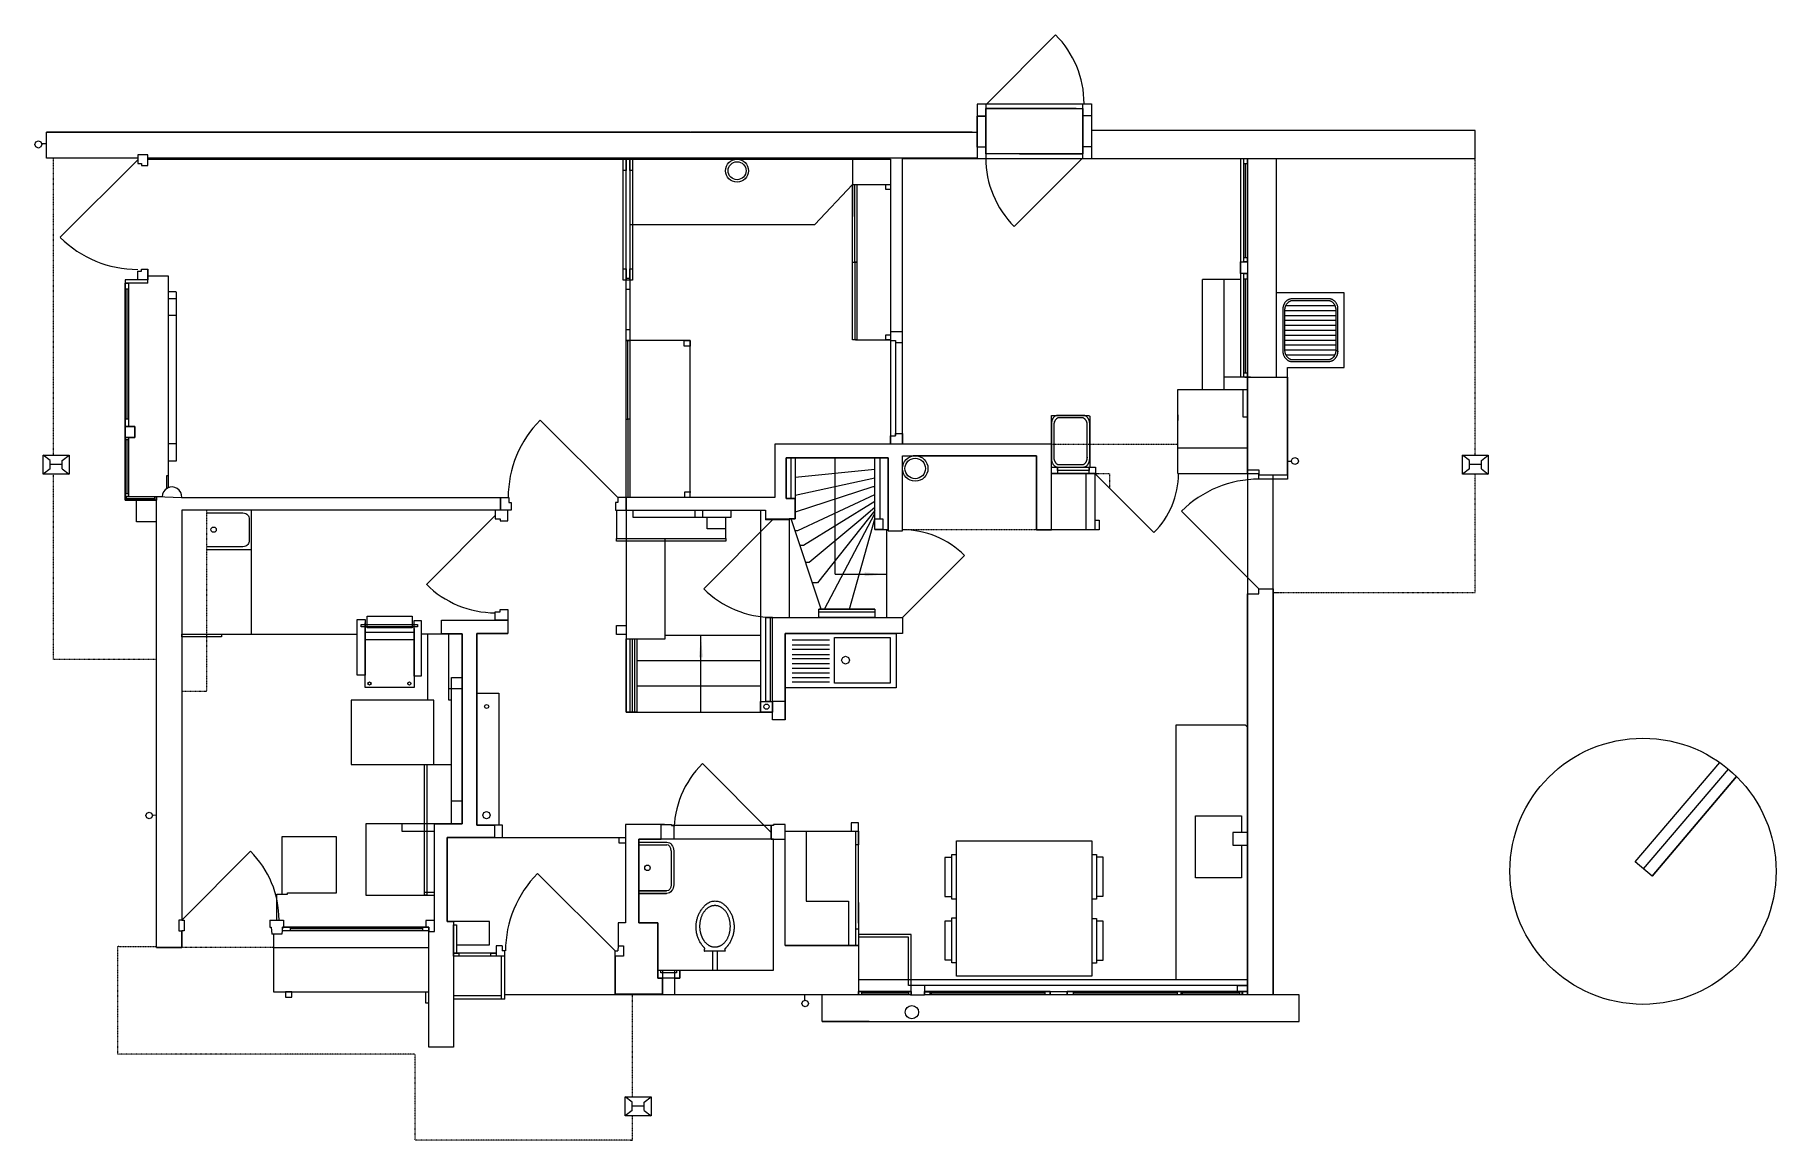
# Model space of a CAD drawing. Header units: millimetres. Extents: x -3454 to 12362, y 0 to 10041.
import ezdxf

# ---------------------------------------------------------------- set-up
doc = ezdxf.new("R2010")
doc.units = ezdxf.units.MM
doc.linetypes.add('STYLE_01', pattern=[0.416641, 0.208282, -0.208359])
doc.layers.add('ceco.net 306 ground floor', color=7, linetype='Continuous')

msp = doc.modelspace()

# ---------------------------------------------------------------- linework, layer by layer
at = {"layer": 'ceco.net 306 ground floor', "color": 7, "linetype": 'Continuous', "lineweight": 5}
for p, q in [((5192, 9416), (5817, 10041)), ((-2520, 8905), (-3224, 8202)), ((6066, 8925), (5441, 8300)), ((7543, 8019), (7543, 8868)), ((7543, 6971), (7543, 7822)), ((-2619, 7731), (-2619, 6553)), ((1840, 5838), (1137, 6541)), ((-2619, 6361), (-2619, 5875)), ((-3315, 6173), (-3377, 6224)), ((-3315, 6100), (-3315, 6173)), ((-3315, 6100), (-3315, 6173)), ((-3315, 6100), (-3315, 6173)), ((-3205, 6173), (-3143, 6224)), ((-3205, 6100), (-3205, 6173)), ((-3205, 6100), (-3205, 6173)), ((-3205, 6100), (-3205, 6173)), ((9575, 6173), (9512, 6224)), ((9575, 6100), (9575, 6173)), ((9575, 6100), (9575, 6173)), ((9575, 6100), (9575, 6173)), ((9684, 6173), (9746, 6224)), ((9684, 6100), (9684, 6173)), ((9684, 6100), (9684, 6173)), ((9684, 6100), (9684, 6173)), ((-3315, 6100), (-3377, 6050)), ((-3205, 6137), (-3315, 6137)), ((-3205, 6100), (-3143, 6050)), ((6174, 6056), (6710, 5519)), ((9575, 6100), (9512, 6050)), ((9684, 6137), (9575, 6137)), ((9684, 6100), (9746, 6050)), ((-2623, 5830), (-2364, 5830)), ((7664, 5010), (6960, 5713)), ((727, 5675), (102, 5049)), ((3246, 5634), (2621, 5009)), ((4426, 4747), (4991, 5311)), ((7559, 4962), (7664, 4962)), ((7664, 4962), (7664, 5010)), ((3234, 2796), (2609, 3421)), ((2035, 2707), (2286, 2707)), ((2286, 2707), (2298, 2705)), ((2298, 2705), (2310, 2701)), ((2310, 2701), (2321, 2694)), ((2321, 2694), (2330, 2684)), ((-2120, 2000), (-1495, 2625)), ((2035, 2684), (2286, 2684)), ((2326, 2629), (2326, 2319)), ((2330, 2684), (2338, 2672)), ((2338, 2672), (2344, 2659)), ((2344, 2659), (2347, 2644)), ((2347, 2644), (2349, 2629)), ((2349, 2629), (2349, 2319)), ((4812, 2567), (4812, 2214)), ((4874, 2567), (4812, 2567)), ((4874, 2596), (4917, 2596)), ((4874, 2188), (4874, 2596)), ((6145, 2596), (6189, 2596)), ((6189, 2596), (6189, 2188)), ((6250, 2571), (6189, 2571)), ((6250, 2218), (6250, 2571)), ((1816, 1719), (1113, 2422)), ((2032, 2264), (2284, 2264)), ((2032, 2242), (2284, 2242)), ((2286, 2264), (2035, 2264)), ((2286, 2242), (2035, 2242)), ((2298, 2243), (2286, 2242)), ((2310, 2248), (2298, 2243)), ((2321, 2255), (2310, 2248)), ((2330, 2264), (2321, 2255)), ((2338, 2276), (2330, 2264)), ((2344, 2289), (2338, 2276)), ((2347, 2304), (2344, 2289)), ((2349, 2319), (2347, 2304)), ((4812, 2214), (4874, 2214)), ((6189, 2218), (6250, 2218)), ((4917, 2188), (4874, 2188)), ((6189, 2188), (6145, 2188)), ((69, 1919), (-1134, 1919)), ((4812, 1991), (4812, 1638)), ((4874, 1991), (4812, 1991)), ((4874, 2020), (4917, 2020)), ((4874, 1612), (4874, 2020)), ((6145, 2015), (6189, 2015)), ((6189, 2015), (6189, 1607)), ((6250, 1989), (6189, 1989)), ((6250, 1636), (6250, 1989)), ((4812, 1638), (4874, 1638)), ((4917, 1612), (4874, 1612)), ((6189, 1607), (6145, 1607)), ((6189, 1636), (6250, 1636)), ((4485, 1336), (4053, 1336)), ((5721, 1336), (4688, 1336)), ((6923, 1336), (5977, 1336)), ((7489, 1336), (6955, 1336)), ((1971, 344), (1908, 395)), ((1971, 271), (1971, 344)), ((1971, 271), (1971, 344)), ((1971, 271), (1971, 344)), ((2080, 344), (2143, 395)), ((2080, 271), (2080, 344)), ((2080, 271), (2080, 344)), ((2080, 271), (2080, 344)), ((1971, 271), (1908, 221)), ((2080, 308), (1971, 308)), ((2080, 271), (2143, 221))]:
    msp.add_line(p, q, dxfattribs=at)
at = {"layer": 'ceco.net 306 ground floor', "linetype": 'Continuous', "lineweight": 5}
for p, q in [((6143, 9412), (5104, 9412)), ((5104, 9412), (5104, 8918)), ((5182, 9412), (5182, 8915)), ((6003, 9372), (5182, 9372)), ((5182, 8961), (5182, 9372)), ((5182, 9372), (6066, 9372)), ((6066, 8925), (6066, 9416)), ((6066, 9372), (6066, 8961)), ((6143, 9416), (6143, 8919)), ((5104, 9020), (5104, 9301)), ((5104, 9301), (5182, 9301)), ((5182, 9301), (5108, 9301)), ((5182, 9301), (5182, 9020)), ((6143, 9305), (6066, 9305)), ((-3454, 9046), (-3445, 9069)), ((-3445, 9023), (-3454, 9046)), ((-3445, 9069), (-3421, 9078)), ((-3421, 9013), (-3445, 9023)), ((-3421, 9078), (-3398, 9069)), ((-3398, 9023), (-3421, 9013)), ((-3398, 9069), (-3389, 9046)), ((-3389, 9046), (-3398, 9023)), ((-3348, 9050), (-3390, 9050)), ((2028, 9157), (-3348, 9157)), ((-3348, 8922), (-3348, 9157)), ((2500, 9157), (2028, 9157)), ((5058, 9157), (2507, 9157)), ((5182, 9020), (5104, 9020)), ((6143, 9024), (6066, 9024)), ((9628, 9171), (6143, 9171)), ((9628, 8919), (9628, 9171)), ((-2429, 8951), (-2520, 8951)), ((-2520, 8951), (-2520, 8873)), ((-2520, 8873), (-2484, 8873)), ((-2484, 8873), (-2484, 8854)), ((-2429, 8854), (-2429, 8951)), ((-2429, 8911), (4319, 8911)), ((1891, 8810), (1891, 8911)), ((1891, 8911), (1917, 8911)), ((1891, 7814), (1891, 8911)), ((1891, 8911), (1975, 8911)), ((1917, 5782), (1917, 8911)), ((1917, 8911), (1917, 8810)), ((1949, 8911), (1949, 5838)), ((1949, 8810), (1949, 8911)), ((1949, 8911), (1975, 8911)), ((1975, 8911), (1975, 8810)), ((1975, 8911), (1975, 7814)), ((3973, 8911), (3973, 8392)), ((4319, 8911), (4319, 6323)), ((4428, 8919), (7464, 8919)), ((4428, 6323), (4428, 8919)), ((6066, 8961), (5182, 8961)), ((5488, 8961), (6066, 8961)), ((7290, 8919), (9628, 8919)), ((7498, 8919), (7498, 6932)), ((7559, 8919), (7559, 6886)), ((7824, 6933), (7824, 8919)), ((-2484, 8854), (-2429, 8854)), ((1917, 8810), (1891, 8810)), ((1975, 8810), (1949, 8810)), ((3630, 8317), (3973, 8681)), ((3973, 8681), (4319, 8681)), ((3973, 7271), (3973, 8681)), ((3973, 8681), (4013, 8681)), ((3993, 7976), (3993, 8681)), ((3993, 8681), (4013, 8681)), ((4013, 8681), (4013, 7976)), ((4013, 8681), (4013, 7271)), ((4274, 8636), (4274, 8681)), ((4274, 8681), (4319, 8681)), ((4319, 8636), (4274, 8636)), ((4319, 8681), (4319, 8636)), ((1949, 8317), (3630, 8317)), ((-2484, 7893), (-2484, 7913)), ((-2484, 7913), (-2429, 7913)), ((-2484, 7893), (-2484, 7913)), ((-2484, 7913), (-2429, 7913)), ((-2429, 7786), (-2429, 7913)), ((-2429, 7913), (-2429, 7816)), ((-2429, 7913), (-2429, 7816)), ((1891, 7814), (1891, 7915)), ((1891, 7915), (1917, 7915)), ((1917, 7915), (1917, 7814)), ((1949, 7814), (1949, 7915)), ((1949, 7915), (1975, 7915)), ((1975, 7915), (1975, 7814)), ((3973, 7271), (3973, 7976)), ((3973, 7976), (3993, 7976)), ((3973, 7271), (3973, 7976)), ((3973, 7976), (4013, 7976)), ((4013, 7976), (3993, 7976)), ((3993, 7976), (3993, 7271)), ((4013, 7976), (4013, 7271)), ((7498, 7873), (7498, 7979)), ((7498, 7979), (7559, 7979)), ((7559, 7979), (7559, 7873)), ((-2635, 7816), (-2635, 5846)), ((-2429, 7816), (-2635, 7816)), ((-2429, 7786), (-2635, 7786)), ((-2520, 7816), (-2520, 7893)), ((-2520, 7893), (-2484, 7893)), ((-2520, 7816), (-2520, 7893)), ((-2520, 7893), (-2484, 7893)), ((-2429, 7816), (-2520, 7816)), ((-2429, 7816), (-2520, 7816)), ((-2241, 7850), (-2429, 7850)), ((-2241, 5927), (-2241, 7850)), ((1917, 7814), (1891, 7814)), ((1975, 7814), (1891, 7814)), ((1917, 7729), (1917, 7830)), ((1917, 7830), (1949, 7830)), ((1949, 7830), (1949, 7729)), ((1975, 7814), (1949, 7814)), ((7498, 7820), (7151, 7820)), ((7151, 6818), (7151, 7820)), ((7345, 7820), (7345, 6818)), ((7559, 7873), (7498, 7873)), ((-2172, 7707), (-2241, 7707)), ((-2241, 7646), (-2168, 7646)), ((-2168, 7705), (-2172, 7707)), ((-2168, 6172), (-2168, 7705)), ((1949, 7729), (1917, 7729)), ((8438, 7699), (7824, 7699)), ((8438, 7018), (8438, 7699)), ((-2168, 7493), (-2241, 7493)), ((7897, 7538), (8365, 7538)), ((7897, 7493), (8365, 7493)), ((7897, 7448), (8365, 7448)), ((7907, 7583), (8354, 7583)), ((1917, 7264), (1917, 7365)), ((1917, 7365), (1949, 7365)), ((1949, 7365), (1949, 7264)), ((4274, 7271), (4274, 7317)), ((4274, 7317), (4319, 7317)), ((4428, 7343), (4319, 7343)), ((4319, 7343), (4319, 7265)), ((4319, 7317), (4319, 7271)), ((4428, 7246), (4428, 7343)), ((7897, 7403), (8365, 7403)), ((7897, 7359), (8365, 7359)), ((7897, 7314), (8365, 7314)), ((2498, 7264), (1917, 7264)), ((1949, 7264), (1917, 7264)), ((1917, 5838), (1917, 7264)), ((1917, 7264), (1949, 7264)), ((1933, 6551), (1933, 7264)), ((1933, 7264), (1949, 7264)), ((1949, 7264), (1949, 6551)), ((1949, 7264), (1949, 5838)), ((2444, 7212), (2444, 7264)), ((2444, 7264), (2498, 7264)), ((2498, 7212), (2444, 7212)), ((2498, 5838), (2498, 7264)), ((2498, 7264), (2498, 7212)), ((3993, 7271), (3973, 7271)), ((4013, 7271), (3973, 7271)), ((4013, 7271), (3973, 7271)), ((3999, 7271), (4179, 7271)), ((4179, 7271), (4319, 7271)), ((4319, 7271), (4274, 7271)), ((4319, 7265), (4363, 7265)), ((4363, 7265), (4363, 7246)), ((4363, 7258), (4363, 6402)), ((4363, 7246), (4428, 7246)), ((7897, 7269), (8365, 7269)), ((7897, 7224), (8365, 7224)), ((7897, 7179), (8365, 7179)), ((7910, 7134), (8353, 7134)), ((7923, 7018), (8438, 7018)), ((7923, 6044), (7923, 7018)), ((6927, 6818), (7559, 6818)), ((6927, 6056), (6927, 6818)), ((7586, 6931), (7345, 6931)), ((7519, 6818), (7519, 6570)), ((7537, 6931), (7923, 6931)), ((7559, 6931), (7559, 1323)), ((1917, 5838), (1917, 6551)), ((1917, 6551), (1933, 6551)), ((1949, 6551), (1933, 6551)), ((1933, 6551), (1933, 5838)), ((5779, 6584), (6120, 6584)), ((5779, 5545), (5779, 6584)), ((6120, 6584), (6127, 6577)), ((6127, 6577), (6127, 6115)), ((6927, 6588), (6927, 6539)), ((7519, 6570), (7559, 6571)), ((-2546, 6482), (-2635, 6482)), ((-2635, 6384), (-2635, 6482)), ((-2635, 6482), (-2546, 6482)), ((-2546, 6384), (-2635, 6384)), ((-2632, 6384), (-2546, 6384)), ((-2546, 6384), (-2546, 6482)), ((-2546, 6482), (-2546, 6384)), ((4319, 6323), (4319, 6400)), ((4319, 6400), (4363, 6400)), ((4363, 6400), (4363, 6420)), ((4363, 6420), (4428, 6420)), ((4428, 6420), (4428, 6323)), ((-2168, 6325), (-2241, 6325)), ((-2241, 6172), (-2168, 6172)), ((3266, 6323), (3266, 5838)), ((5779, 6323), (3266, 6323)), ((3369, 6200), (3369, 5830)), ((4296, 6200), (3369, 6200)), ((3416, 5830), (3416, 6200)), ((3452, 6200), (3452, 5646)), ((3816, 5141), (3816, 6200)), ((4175, 5549), (4175, 6200)), ((4220, 6200), (4220, 5644)), ((4296, 5535), (4296, 6200)), ((4428, 6323), (4319, 6323)), ((5644, 6218), (4523, 6218)), ((5644, 5545), (5644, 6218)), ((7559, 6287), (6927, 6287)), ((7923, 6168), (7959, 6168)), ((7958, 6169), (7968, 6192)), ((7968, 6146), (7958, 6169)), ((7968, 6192), (7990, 6201)), ((7990, 6201), (8013, 6192)), ((8013, 6192), (8023, 6169)), ((8023, 6169), (8013, 6146)), ((-2255, 6038), (-2241, 6038)), ((-2255, 5920), (-2255, 6038)), ((4175, 6093), (3452, 6021)), ((3452, 5861), (4175, 6017)), ((5779, 6115), (6179, 6115)), ((5779, 6056), (5779, 6115)), ((5779, 6115), (5835, 6115)), ((5779, 6056), (5779, 6115)), ((5779, 6115), (6179, 6115)), ((5779, 6056), (6208, 6056)), ((5835, 6056), (5779, 6056)), ((6179, 6056), (5779, 6056)), ((5835, 6085), (5835, 6115)), ((5835, 6115), (6123, 6115)), ((5835, 6115), (5835, 6056)), ((6123, 6085), (5835, 6085)), ((6096, 5545), (6096, 6056)), ((6123, 6115), (6123, 6085)), ((6123, 6056), (6123, 6115)), ((6123, 6115), (6179, 6115)), ((6179, 6056), (6123, 6056)), ((6173, 6056), (6173, 5545)), ((6179, 6115), (6179, 6056)), ((6179, 6115), (6179, 6056)), ((6927, 6056), (7559, 6056)), ((7559, 6091), (7664, 6091)), ((7664, 6091), (7664, 6044)), ((7664, 6044), (7923, 6044)), ((7793, 1321), (7793, 6044)), ((7990, 6137), (7968, 6146)), ((8013, 6146), (7990, 6137)), ((2450, 5889), (2503, 5889)), ((2450, 5838), (2450, 5889)), ((4157, 5935), (3452, 5705)), ((3476, 5539), (4175, 5867)), ((4175, 5935), (4157, 5935)), ((-2635, 5846), (-2296, 5846)), ((-2532, 5618), (-2532, 5814)), ((-2348, 1749), (-2348, 5846)), ((-2120, 5723), (-2120, 2014)), ((860, 5723), (-2120, 5723)), ((-1893, 5700), (-1579, 5700)), ((-1579, 5700), (-1565, 5700)), ((-1565, 5700), (-1551, 5697)), ((-1551, 5697), (-1539, 5692)), ((-1485, 4598), (-1485, 5723)), ((842, 5723), (727, 5723)), ((727, 5723), (727, 5646)), ((775, 5723), (775, 5838)), ((775, 5838), (852, 5838)), ((872, 5723), (775, 5723)), ((842, 5626), (842, 5723)), ((852, 5838), (852, 5792)), ((852, 5792), (872, 5792)), ((872, 5792), (872, 5723)), ((1840, 5792), (1821, 5792)), ((1821, 5792), (1821, 5723)), ((1821, 5723), (1917, 5723)), ((1830, 5723), (1830, 5465)), ((3266, 5838), (1840, 5838)), ((1917, 5838), (1840, 5838)), ((1840, 5838), (1840, 5792)), ((1933, 5838), (1917, 5838)), ((1949, 5838), (1917, 5838)), ((1917, 5723), (1917, 5838)), ((1917, 5830), (1917, 3889)), ((1979, 5656), (1979, 5721)), ((2539, 5721), (2539, 5656)), ((2614, 5656), (2614, 5721)), ((2868, 5721), (2868, 5656)), ((3136, 5723), (3136, 3889)), ((3183, 5723), (3183, 5634)), ((3369, 5830), (3452, 5830)), ((4175, 5802), (3527, 5401)), ((4175, 5719), (3654, 5063)), ((4029, 5626), (4175, 5752)), ((-2348, 5618), (-2532, 5618)), ((-1539, 5692), (-1528, 5686)), ((-1528, 5686), (-1519, 5679)), ((-1519, 5679), (-1513, 5671)), ((-1513, 5671), (-1509, 5662)), ((-1509, 5662), (-1507, 5652)), ((-1507, 5652), (-1507, 5437)), ((727, 5646), (773, 5646)), ((773, 5646), (773, 5626)), ((773, 5626), (842, 5626)), ((2868, 5656), (1979, 5656)), ((2654, 5553), (2654, 5656)), ((2822, 5553), (2654, 5553)), ((2822, 5465), (2822, 5656)), ((3397, 5634), (3183, 5634)), ((3397, 5646), (3416, 5646)), ((3397, 5646), (3397, 4772)), ((3416, 5646), (3397, 5646)), ((3397, 5646), (3397, 4747)), ((3452, 5646), (3416, 5646)), ((3689, 4825), (3416, 5646)), ((3453, 5539), (3476, 5539)), ((3580, 5250), (4029, 5626)), ((3718, 4825), (4175, 5693)), ((3945, 4825), (4175, 5644)), ((4175, 5644), (4220, 5644)), ((4175, 5549), (4175, 5644)), ((4175, 5644), (4248, 5644)), ((4175, 5549), (4296, 5549)), ((4248, 5549), (4175, 5549)), ((4248, 5644), (4248, 5549)), ((6214, 5545), (5644, 5545)), ((6173, 5632), (6214, 5632)), ((6214, 5632), (6214, 5545)), ((-1579, 5389), (-1893, 5389)), ((-1565, 5390), (-1579, 5389)), ((-1551, 5393), (-1565, 5390)), ((-1539, 5397), (-1551, 5393)), ((-1528, 5403), (-1539, 5397)), ((-1519, 5410), (-1528, 5403)), ((-1513, 5419), (-1519, 5410)), ((-1509, 5428), (-1513, 5419)), ((-1507, 5437), (-1509, 5428)), ((1830, 5465), (2822, 5465)), ((1830, 5443), (1830, 5465)), ((1830, 5465), (2822, 5465)), ((2822, 5443), (1830, 5443)), ((2272, 4553), (2272, 5465)), ((2822, 5465), (2822, 5443)), ((3527, 5401), (3497, 5401)), ((-1893, 5366), (-1485, 5366)), ((3548, 5250), (3580, 5250)), ((3654, 5063), (3610, 5063)), ((3816, 5141), (4282, 5141)), ((3816, 5141), (4282, 5141)), ((7664, 5010), (7732, 5010)), ((7732, 5010), (7793, 5010)), ((7793, 4974), (7838, 4974)), ((7854, 4974), (7874, 4974)), ((-435, 4654), (-435, 4761)), ((-435, 4761), (-28, 4761)), ((-28, 4761), (-28, 4654)), ((727, 4723), (727, 4800)), ((727, 4800), (773, 4800)), ((773, 4800), (773, 4820)), ((773, 4820), (842, 4820)), ((842, 4820), (842, 4723)), ((3185, 3986), (3185, 4747)), ((3185, 4747), (3224, 4747)), ((3208, 4747), (4426, 4747)), ((3224, 4747), (3224, 3986)), ((3397, 4747), (3715, 4747)), ((4175, 4825), (3668, 4825)), ((3668, 4747), (3668, 4825)), ((3668, 4825), (4175, 4825)), ((4175, 4797), (3668, 4797)), ((4175, 4747), (3668, 4747)), ((4175, 4825), (4175, 4747)), ((-2120, 4598), (-526, 4598)), ((-2120, 4573), (-2120, 4598)), ((-2120, 4598), (-1759, 4598)), ((-1759, 4598), (-1759, 4573)), ((-526, 4224), (-526, 4731)), ((-526, 4224), (-526, 4731)), ((-526, 4731), (-455, 4731)), ((-491, 4663), (-491, 4684)), ((-491, 4684), (23, 4684)), ((23, 4663), (-491, 4663)), ((-455, 4731), (-455, 4224)), ((-455, 4111), (-455, 4701)), ((-455, 4614), (-9, 4614)), ((-28, 4654), (-435, 4654)), ((-9, 4214), (-9, 4721)), ((-9, 4721), (56, 4721)), ((-9, 4647), (-9, 4111)), ((20, 4721), (56, 4721)), ((23, 4684), (23, 4663)), ((56, 4721), (56, 4214)), ((56, 4721), (56, 4214)), ((56, 4600), (426, 4600)), ((115, 3996), (115, 4600)), ((240, 4723), (842, 4723)), ((240, 4600), (240, 4723)), ((306, 3996), (306, 4600)), ((426, 4600), (426, 2873)), ((561, 4602), (842, 4602)), ((561, 2861), (561, 4602)), ((842, 4723), (727, 4723)), ((1828, 4677), (1917, 4677)), ((1828, 4594), (1828, 4677)), ((1917, 4594), (1828, 4594)), ((3361, 4602), (4369, 4602)), ((3361, 3819), (3361, 4602)), ((4426, 4602), (4251, 4602)), ((4369, 4602), (4369, 4109)), ((-1759, 4573), (-2120, 4573)), ((-455, 4547), (-9, 4547)), ((1917, 4553), (2272, 4553)), ((1917, 3889), (1917, 4553)), ((1917, 4553), (2015, 4553)), ((1953, 3889), (1953, 4553)), ((1953, 4553), (1992, 4553)), ((1973, 3889), (1973, 4553)), ((1992, 4553), (1992, 3889)), ((2015, 4553), (2015, 3889)), ((3136, 4586), (2272, 4586)), ((2596, 3889), (2596, 4586)), ((3423, 4545), (3763, 4545)), ((3423, 4501), (3763, 4501)), ((3763, 4458), (3423, 4458)), ((3808, 4568), (4315, 4568)), ((3808, 4151), (3808, 4568)), ((4315, 4568), (4315, 4151)), ((2015, 4357), (3136, 4357)), ((3423, 4412), (3763, 4412)), ((3763, 4372), (3423, 4372)), ((3423, 4331), (3763, 4331)), ((3763, 4285), (3423, 4285)), ((3874, 4360), (3885, 4386)), ((3885, 4335), (3874, 4360)), ((3885, 4386), (3910, 4396)), ((3910, 4324), (3885, 4335)), ((3910, 4396), (3936, 4386)), ((3936, 4335), (3910, 4324)), ((3936, 4386), (3946, 4360)), ((3946, 4360), (3936, 4335)), ((-455, 4224), (-526, 4224)), ((-455, 4224), (-526, 4224)), ((56, 4214), (-9, 4214)), ((331, 2873), (331, 4204)), ((331, 4204), (426, 4204)), ((3136, 4125), (2015, 4125)), ((3423, 4246), (3763, 4246)), ((3423, 4204), (3763, 4204)), ((3763, 4160), (3423, 4160)), ((4315, 4151), (3808, 4151)), ((-582, 3996), (-582, 3412)), ((169, 3996), (-582, 3996)), ((-9, 4111), (-455, 4111)), ((169, 3412), (169, 3996)), ((426, 4101), (306, 4101)), ((331, 3996), (306, 3996)), ((561, 4061), (759, 4061)), ((636, 3953), (649, 3959)), ((649, 3959), (663, 3953)), ((759, 4061), (759, 2861)), ((3136, 3889), (3136, 3986)), ((3136, 3986), (3246, 3986)), ((3224, 3986), (3185, 3986)), ((3361, 3986), (3246, 3986)), ((3246, 3986), (3246, 3889)), ((4369, 4109), (3361, 4109)), ((630, 3940), (636, 3953)), ((636, 3927), (630, 3940)), ((649, 3921), (636, 3927)), ((663, 3927), (649, 3921)), ((663, 3953), (668, 3940)), ((668, 3940), (663, 3927)), ((1917, 3889), (1973, 3889)), ((2015, 3889), (1917, 3889)), ((1945, 3889), (3246, 3889)), ((1992, 3889), (1953, 3889)), ((3246, 3889), (3136, 3889)), ((3361, 3819), (3246, 3819)), ((6908, 3770), (6908, 1455)), ((7541, 3770), (6908, 3770)), ((7559, 3753), (7541, 3770)), ((-582, 3412), (331, 3412)), ((84, 2227), (84, 3412)), ((84, 2227), (84, 3412)), ((84, 3412), (107, 3412)), ((107, 3412), (107, 2227)), ((331, 3083), (426, 3083)), ((-2447, 2949), (-2438, 2971)), ((-2438, 2927), (-2447, 2949)), ((-2438, 2971), (-2417, 2980)), ((-2417, 2918), (-2438, 2927)), ((-2417, 2980), (-2395, 2971)), ((-2395, 2927), (-2417, 2918)), ((-2395, 2971), (-2386, 2949)), ((-2386, 2949), (-2395, 2927)), ((-2386, 2955), (-2348, 2954)), ((-447, 2873), (-447, 2226)), ((426, 2873), (-447, 2873)), ((-118, 2804), (-118, 2873)), ((175, 1895), (175, 2873)), ((793, 2861), (561, 2861)), ((614, 2953), (624, 2977)), ((624, 2929), (614, 2953)), ((624, 2977), (648, 2987)), ((648, 2919), (624, 2929)), ((648, 2987), (672, 2977)), ((672, 2929), (648, 2919)), ((672, 2977), (681, 2953)), ((681, 2953), (672, 2929)), ((721, 2861), (721, 2749)), ((793, 2749), (793, 2861)), ((1911, 2867), (1911, 1974)), ((2264, 2867), (1911, 2867)), ((2234, 2733), (2234, 2867)), ((2234, 2867), (2330, 2867)), ((2234, 2733), (2234, 2859)), ((2330, 2867), (2330, 2859)), ((2330, 2859), (2350, 2859)), ((3256, 2859), (2339, 2859)), ((2350, 2859), (2350, 2733)), ((3234, 2733), (3234, 2859)), ((3256, 2859), (3234, 2859)), ((3234, 2859), (3234, 2733)), ((3361, 2867), (3256, 2867)), ((3256, 2859), (3256, 2867)), ((3361, 2867), (3256, 2867)), ((3256, 2867), (3256, 2859)), ((3361, 1768), (3361, 2867)), ((3361, 2733), (3361, 2867)), ((3959, 2883), (3959, 2808)), ((4026, 2883), (3959, 2883)), ((4026, 1972), (4026, 2883)), ((7088, 2947), (7506, 2947)), ((7088, 2382), (7088, 2947)), ((7506, 2947), (7506, 2796)), ((-1211, 2756), (-1211, 2234)), ((-877, 2756), (-1211, 2756)), ((-714, 2755), (-877, 2756)), ((-714, 2248), (-714, 2755)), ((175, 2804), (-118, 2804)), ((290, 2749), (1911, 2749)), ((290, 1986), (290, 2749)), ((1854, 2697), (1854, 2749)), ((1911, 2697), (1854, 2697)), ((2032, 2733), (2032, 1974)), ((2319, 2733), (2032, 2733)), ((2350, 2733), (2234, 2733)), ((3254, 2733), (2266, 2733)), ((3234, 2733), (3361, 2733)), ((3254, 1543), (3254, 2733)), ((3361, 2808), (4026, 2808)), ((3553, 2808), (3553, 2685)), ((3553, 2747), (3553, 2172)), ((4004, 1768), (4004, 2808)), ((4004, 2684), (4004, 2808)), ((4004, 2808), (4026, 2808)), ((4026, 2808), (4026, 2684)), ((4917, 2719), (6145, 2719)), ((4917, 1489), (4917, 2719)), ((6145, 2719), (6145, 1489)), ((7559, 2796), (7428, 2796)), ((4026, 2684), (4004, 2684)), ((7428, 2681), (7559, 2681)), ((7506, 2681), (7506, 2382)), ((7506, 2382), (7088, 2382)), ((-1255, 2234), (-1160, 2234)), ((-1255, 2000), (-1255, 2234)), ((-1160, 2248), (-714, 2248)), ((-1160, 2234), (-1160, 2248)), ((-447, 2226), (175, 2226)), ((175, 2250), (84, 2250)), ((107, 2227), (84, 2227)), ((3553, 2172), (3937, 2172)), ((3937, 2172), (3937, 1768)), ((4026, 2160), (4026, 1321)), ((-2146, 2000), (-2146, 1901)), ((-2120, 1749), (-2120, 1901)), ((-2099, 2000), (-2099, 1901)), ((-1320, 2000), (-1194, 2000)), ((-1320, 2000), (-1320, 1935)), ((-1320, 1935), (-1308, 1935)), ((-1308, 1935), (-1302, 1873)), ((-1205, 1935), (-1211, 1873)), ((125, 1935), (-1205, 1935)), ((-1194, 1935), (-1205, 1935)), ((-1194, 2000), (-1194, 1935)), ((96, 1996), (96, 1935)), ((175, 1996), (96, 1996)), ((125, 846), (125, 1935)), ((676, 1986), (290, 1986)), ((349, 1986), (349, 846)), ((349, 1699), (349, 1955)), ((349, 1955), (377, 1955)), ((377, 1955), (377, 1699)), ((676, 1774), (676, 1986)), ((1844, 1974), (1844, 1764)), ((1911, 1974), (1844, 1974)), ((2032, 1974), (2203, 1974)), ((2203, 1974), (2203, 1473)), ((4004, 1768), (4004, 1921)), ((4004, 1921), (4026, 1921)), ((4026, 1921), (4026, 1768)), ((-2348, 1749), (-2120, 1749)), ((-1211, 1873), (-1302, 1873)), ((-1287, 1873), (-1287, 1347)), ((-1287, 1749), (129, 1749)), ((125, 1895), (175, 1895)), ((377, 1774), (676, 1774)), ((737, 1764), (737, 1671)), ((791, 1764), (737, 1764)), ((791, 1764), (790, 1719)), ((1844, 1764), (1840, 1719)), ((1894, 1764), (1894, 1671)), ((4026, 1768), (3361, 1768)), ((4026, 1768), (4004, 1768)), ((4504, 1867), (4026, 1867)), ((4481, 1845), (4026, 1845)), ((4481, 1406), (4481, 1845)), ((4504, 1321), (4504, 1867)), ((4504, 1459), (4504, 1867)), ((737, 1699), (349, 1699)), ((377, 1699), (349, 1699)), ((349, 1671), (349, 1699)), ((349, 1699), (398, 1699)), ((814, 1671), (349, 1671)), ((398, 1671), (349, 1671)), ((398, 1699), (398, 1671)), ((689, 1671), (689, 1699)), ((689, 1699), (737, 1699)), ((737, 1671), (689, 1671)), ((737, 1699), (737, 1671)), ((781, 1671), (781, 1281)), ((814, 1719), (790, 1719)), ((814, 1281), (814, 1719)), ((1816, 1329), (1816, 1719)), ((1816, 1719), (1840, 1719)), ((1894, 1671), (1816, 1671)), ((2705, 1543), (2705, 1717)), ((2743, 1717), (2743, 1543)), ((2203, 1543), (3254, 1543)), ((2203, 1473), (2203, 1543)), ((2203, 1543), (2405, 1543)), ((2203, 1473), (2248, 1473)), ((2405, 1473), (2203, 1473)), ((2233, 1520), (2233, 1543)), ((2233, 1543), (2374, 1543)), ((2374, 1520), (2233, 1520)), ((2248, 1543), (2248, 1321)), ((2359, 1321), (2359, 1543)), ((2374, 1543), (2374, 1520)), ((2405, 1543), (2405, 1473)), ((4026, 1459), (7559, 1459)), ((6145, 1489), (4917, 1489)), ((-1287, 1347), (-1120, 1347)), ((-1178, 1347), (-1178, 1299)), ((-1120, 1347), (-1178, 1347)), ((-1178, 1299), (-1120, 1299)), ((-1120, 1347), (125, 1347)), ((-1120, 1299), (-1120, 1347)), ((94, 1347), (94, 1248)), ((349, 1315), (781, 1315)), ((814, 1281), (349, 1281)), ((4026, 1321), (814, 1321)), ((3522, 1262), (3543, 1271)), ((3539, 1271), (3539, 1319)), ((3543, 1271), (3565, 1262)), ((3698, 1077), (3698, 1319)), ((7559, 1406), (4481, 1406)), ((4498, 1320), (4626, 1320)), ((4626, 1406), (4626, 1321)), ((4626, 1321), (4626, 1349)), ((4626, 1349), (4675, 1349)), ((4675, 1321), (4626, 1321)), ((4675, 1349), (4675, 1321)), ((5769, 1320), (5769, 1352)), ((5769, 1352), (5921, 1352)), ((5921, 1320), (5769, 1320)), ((5921, 1352), (5921, 1320)), ((7470, 1352), (7470, 1406)), ((7470, 1406), (7559, 1406)), ((7559, 1352), (7470, 1352)), ((7511, 1320), (7511, 1352)), ((7511, 1352), (7559, 1352)), ((7559, 1320), (7511, 1320)), ((7559, 1406), (7559, 1352)), ((7559, 1352), (7559, 1320)), ((8028, 1077), (8028, 1321)), ((94, 1248), (125, 1248)), ((3513, 1241), (3522, 1262)), ((3522, 1219), (3513, 1241)), ((3543, 1210), (3522, 1219)), ((3565, 1219), (3543, 1210)), ((3565, 1262), (3574, 1241)), ((3574, 1241), (3565, 1219)), ((3698, 1077), (8028, 1077)), ((4125, 1077), (3698, 1077)), ((349, 846), (125, 846)), ((1955, 0), (1975, 0))]:
    msp.add_line(p, q, dxfattribs=at)
at = {"layer": 'ceco.net 306 ground floor', "color": 7, "lineweight": 5}
for p, q in [((7559, 7979), (7559, 8919)), ((-2635, 7786), (-2635, 6482)), ((7559, 6931), (7559, 7873)), ((-2635, 6384), (-2635, 5846)), ((-2635, 5814), (-2348, 5814)), ((125, 1935), (-1205, 1935)), ((4505, 1352), (4028, 1352)), ((5769, 1352), (4626, 1352)), ((6967, 1352), (5921, 1352)), ((7514, 1352), (6923, 1352))]:
    msp.add_line(p, q, dxfattribs=at)
at = {"layer": 'ceco.net 306 ground floor', "color": 7, "linetype": 'STYLE_01', "lineweight": 5}
for p, q in [((5779, 6323), (6927, 6323)), ((-1893, 4079), (-1893, 5723)), ((5644, 5545), (4426, 5545)), ((-2120, 4079), (-1893, 4079)), ((-1287, 1749), (-2348, 1749))]:
    msp.add_line(p, q, dxfattribs=at)
at = {"layer": 'ceco.net 306 ground floor', "linetype": 'Continuous', "lineweight": 0}
for p, q in [((4282, 5549), (4282, 4747)), ((7428, 2796), (7428, 2681)), ((-2120, 2000), (-2099, 2000)), ((-2099, 1901), (-2120, 1901)), ((8028, 1321), (7793, 1321))]:
    msp.add_line(p, q, dxfattribs=at)
at = {"layer": 'ceco.net 306 ground floor', "lineweight": 5}
for p, q in [((11082, 2529), (11849, 3432)), ((11158, 2464), (11928, 3371)), ((11234, 2399), (12002, 3304))]:
    msp.add_line(p, q, dxfattribs=at)
at = {"layer": 'ceco.net 306 ground floor', "color": 7, "linetype": 'Continuous', "lineweight": 5}
for points in [[(-3348, 8922), (-3348, 9157), (5104, 9157), (5104, 8922), (-2429, 8922)], [(-2520, 8922), (-3348, 8922)], [(3361, 1768), (4026, 1768), (4026, 1321), (2359, 1321), (2359, 1473), (2405, 1473), (2405, 1543), (3254, 1543), (3254, 2733), (3361, 2733)]]:
    msp.add_lwpolyline(points, dxfattribs=at)
for points in [[(9628, 8919), (9628, 9169), (6143, 9171), (6143, 8919)], [(7527, 7979), (7527, 8919), (7559, 8919), (7559, 7979)], [(7527, 8868), (7527, 8919), (7559, 8919), (7559, 8868)], [(7527, 7979), (7527, 8019), (7559, 8019), (7559, 7979)], [(-2635, 6482), (-2635, 7786), (-2603, 7786), (-2603, 6482)], [(-2635, 7731), (-2635, 7786), (-2603, 7786), (-2603, 7731)], [(7527, 6931), (7527, 7873), (7559, 7873), (7559, 6931)], [(7527, 7822), (7527, 7873), (7559, 7873), (7559, 7822)], [(7527, 6931), (7527, 6971), (7559, 6971), (7559, 6931)], [(7923, 6005), (7664, 6005), (7664, 6054), (7559, 6054), (7559, 6931), (7923, 6931)], [(-2635, 6482), (-2635, 6553), (-2603, 6553), (-2603, 6482)], [(-2635, 5846), (-2635, 6384), (-2603, 6384), (-2603, 5846)], [(-2635, 6361), (-2635, 6384), (-2603, 6384), (-2603, 6361)], [(-3377, 6050), (-3377, 6224), (-3143, 6224), (-3143, 6050)], [(1917, 5838), (1917, 5723), (3183, 5723), (3183, 5646), (3452, 5646), (3452, 5830), (3369, 5830), (3369, 6200), (4296, 6200), (4296, 5535), (4426, 5535), (4426, 6218), (5644, 6218), (5644, 5545), (5779, 5545), (5779, 6323), (3266, 6323), (3266, 5838)], [(9512, 6050), (9512, 6224), (9746, 6224), (9746, 6050)], [(-2635, 5846), (-2635, 5875), (-2603, 5875), (-2603, 5846)], [(-2635, 5814), (-2635, 5846), (-2348, 5846), (-2348, 5814)], [(-2635, 5814), (-2635, 5846), (-2623, 5846), (-2623, 5814)], [(-2364, 5814), (-2364, 5846), (-2348, 5846), (-2348, 5814)], [(-2120, 1749), (-2348, 1749), (-2348, 5846), (-2121, 5838), (775, 5838), (775, 5723), (-2120, 5723), (-2120, 2000), (-2146, 2000), (-2146, 1901), (-2120, 1901)], [(7793, 1321), (7559, 1320), (7559, 4962), (7664, 4962), (7664, 5010), (7793, 5010)], [(3361, 3819), (3246, 3819), (3246, 4747), (4426, 4747), (4426, 4602), (3361, 4602)], [(349, 846), (125, 846), (125, 1895), (175, 1895), (175, 2873), (426, 2873), (426, 4600), (240, 4600), (240, 4723), (842, 4723), (842, 4602), (561, 4602), (561, 2861), (721, 2861), (721, 2749), (290, 2749), (290, 1986), (349, 1986)], [(2203, 1974), (2032, 1974), (2032, 2733), (2234, 2733), (2234, 2867), (1911, 2867), (1911, 1974), (1844, 1974), (1844, 1764), (1894, 1764), (1894, 1671), (1816, 1671), (1816, 1329), (2248, 1329), (2248, 1473), (2203, 1473)], [(-1205, 1903), (-1205, 1935), (125, 1935), (125, 1903)], [(-1205, 1903), (-1205, 1935), (-1134, 1935), (-1134, 1903)], [(69, 1903), (69, 1935), (125, 1935), (125, 1903)], [(4028, 1320), (4028, 1352), (4505, 1352), (4505, 1320)], [(4028, 1320), (4028, 1352), (4053, 1352), (4053, 1320)], [(4485, 1320), (4485, 1352), (4505, 1352), (4505, 1320)], [(4626, 1320), (4626, 1352), (5769, 1352), (5769, 1320)], [(4626, 1320), (4626, 1352), (4688, 1352), (4688, 1320)], [(5721, 1320), (5721, 1352), (5769, 1352), (5769, 1320)], [(5921, 1320), (5921, 1352), (6967, 1352), (6967, 1320)], [(5921, 1320), (5921, 1352), (5977, 1352), (5977, 1320)], [(6923, 1320), (6923, 1352), (6967, 1352), (6967, 1320)], [(6923, 1320), (6923, 1352), (7514, 1352), (7514, 1320)], [(6923, 1320), (6923, 1352), (6955, 1352), (6955, 1320)], [(7489, 1320), (7489, 1352), (7514, 1352), (7514, 1320)], [(1908, 221), (1908, 395), (2143, 395), (2143, 221)]]:
    msp.add_lwpolyline(points, close=True, dxfattribs=at)
at = {"layer": 'ceco.net 306 ground floor', "color": 7, "linetype": 'STYLE_01', "lineweight": 5}
for points in [[(9628, 6224), (9628, 9169)], [(-3283, 6224), (-3283, 8919)], [(-2348, 4368), (-3283, 4368), (-3283, 6050)], [(6174, 6056), (6308, 6056), (6308, 5921)], [(7793, 4974), (9628, 4974), (9628, 6050)], [(1971, 221), (1971, 0), (0, 0), (0, 782), (-2699, 782), (-2699, 1761), (-2348, 1760)], [(1971, 1313), (1971, 395)]]:
    msp.add_lwpolyline(points, dxfattribs=at)
at = {"layer": 'ceco.net 306 ground floor', "lineweight": 5}
msp.add_lwpolyline([(12002, 3304), (11234, 2399), (11082, 2529), (11849, 3432)], dxfattribs=at)
at = {"layer": 'ceco.net 306 ground floor', "linetype": 'Continuous', "lineweight": 5}
for centre, radius in [((2924, 8807), 104), ((2924, 8807), 81.7), ((4542, 6102), 116), ((4542, 6102), 93.2), ((-1830, 5546), 24.1), ((-414, 4149), 14.1), ((-52, 4149), 14.1), ((3191, 3938), 23.9), ((4512, 1163), 60.4)]:
    msp.add_circle(centre, radius, dxfattribs=at)
at = {"layer": 'ceco.net 306 ground floor', "lineweight": 15}
msp.add_circle((11152, 2443), 1209, dxfattribs=at)
at = {"layer": 'ceco.net 306 ground floor', "color": 7, "linetype": 'Continuous', "lineweight": 5}
msp.add_circle((2110, 2474), 25.1, dxfattribs=at)
for centre, radius, start, end in [((5192, 9416), 884, 0, 45), ((6066, 8925), 884, 180, 225), ((-2520, 8905), 995, 225, 270), ((1840, 5838), 995, 135, 180), ((6174, 6056), 759, 315.0001, 0), ((-2208, 5846), 88, 354.8408, 180.8953), ((7664, 5010), 995, 90, 135), ((4426, 4747), 798, 45.0001, 90), ((727, 5675), 884, 225, 270), ((3246, 5634), 884, 225, 270), ((3234, 2796), 884, 135, 180), ((-2120, 2000), 884, 0, 45), ((1816, 1719), 995, 135, 180)]:
    msp.add_arc(centre, radius, start, end, dxfattribs=at)
at = {"layer": 'ceco.net 306 ground floor', "linetype": 'Continuous', "lineweight": 0}
msp.add_ellipse((2286, 2629), major_axis=(0, 55.1), ratio=0.730003, start_param=4.712389, end_param=6.283185, dxfattribs=at)
at = {"layer": 'ceco.net 306 ground floor', "linetype": 'Continuous', "lineweight": 0, "extrusion": (0, 0, -1)}
msp.add_ellipse((2286, 2319), major_axis=(0, -55.1), ratio=0.730003, start_param=4.712389, end_param=6.283185, dxfattribs=at)
at = {"layer": 'ceco.net 306 ground floor', "linetype": 'Continuous', "lineweight": 5}
for points in [[(7881, 7548), (7881, 7574), (7903, 7618), (7942, 7643), (7964, 7643), (8131, 7643), (8299, 7643), (8321, 7643), (8360, 7618), (8382, 7574), (8382, 7548), (8382, 7359), (8382, 7169), (8382, 7144), (8360, 7100), (8321, 7074), (8299, 7074), (8131, 7074), (7964, 7074), (7942, 7074), (7903, 7100), (7881, 7144), (7881, 7169), (7881, 7359), (7881, 7548)], [(7897, 7540), (7897, 7563), (7918, 7603), (7952, 7626), (7973, 7626), (8131, 7626), (8290, 7626), (8310, 7626), (8345, 7603), (8365, 7563), (8365, 7540), (8365, 7359), (8365, 7177), (8365, 7154), (8345, 7114), (8310, 7091), (8290, 7091), (8131, 7091), (7973, 7091), (7952, 7091), (7918, 7114), (7897, 7154), (7897, 7177), (7897, 7359), (7897, 7540)], [(5779, 6506), (5779, 6527), (5794, 6563), (5821, 6584), (5837, 6584), (5953, 6584), (6069, 6584), (6085, 6584), (6112, 6563), (6127, 6527), (6127, 6506), (6127, 6350), (6127, 6193), (6127, 6172), (6112, 6136), (6085, 6115), (6069, 6115), (5953, 6115), (5837, 6115), (5821, 6115), (5794, 6136), (5779, 6172), (5779, 6193), (5779, 6350), (5779, 6506)], [(5801, 6495), (5801, 6513), (5814, 6544), (5836, 6562), (5848, 6562), (5953, 6562), (6058, 6562), (6071, 6562), (6092, 6544), (6105, 6513), (6105, 6495), (6105, 6350), (6105, 6204), (6105, 6186), (6092, 6155), (6071, 6137), (6058, 6137), (5953, 6137), (5848, 6137), (5836, 6137), (5814, 6155), (5801, 6186), (5801, 6204), (5801, 6350), (5801, 6495)]]:
    msp.add_open_spline(points, degree=2, knots=[0, 0, 0, 1, 2, 3, 3, 4, 4, 5, 6, 7, 7, 8, 8, 9, 10, 11, 11, 12, 12, 13, 14, 15, 15, 16, 16, 16], dxfattribs=at)
at = {"layer": 'ceco.net 306 ground floor', "color": 7, "linetype": 'Continuous', "lineweight": 5}
msp.add_open_spline([(2844, 2100), (2790, 2173), (2658, 2173), (2552, 2027), (2552, 1846), (2605, 1773), (2618, 1756), (2631, 1742), (2629, 1730), (2627, 1717), (2721, 1717), (2815, 1717), (2813, 1726), (2811, 1736), (2828, 1751), (2844, 1773), (2897, 1846), (2897, 2027), (2844, 2100)], degree=2, knots=[0, 0, 0, 1, 2, 3, 4, 4, 5, 5, 6, 6, 7, 7, 8, 8, 9, 9, 10, 11, 11, 11], dxfattribs=at)
msp.add_open_spline([(2603, 1849), (2584, 1893), (2584, 1993), (2621, 2080), (2686, 2131), (2761, 2131), (2826, 2080), (2863, 1993), (2863, 1893), (2826, 1805), (2761, 1755), (2686, 1755), (2621, 1805), (2603, 1849)], degree=2, dxfattribs=at)
at = {"layer": 'ceco.net 306 ground floor', "lineweight": 5}
for points in [[(4282, 5141), (4082, 5123), (4082, 5158)], [(4282, 5141), (4082, 5123), (4082, 5158)], [(2596, 4586), (2613, 4386), (2578, 4386)]]:
    msp.add_solid(points, dxfattribs=at)

doc.saveas('drawing.dxf')
